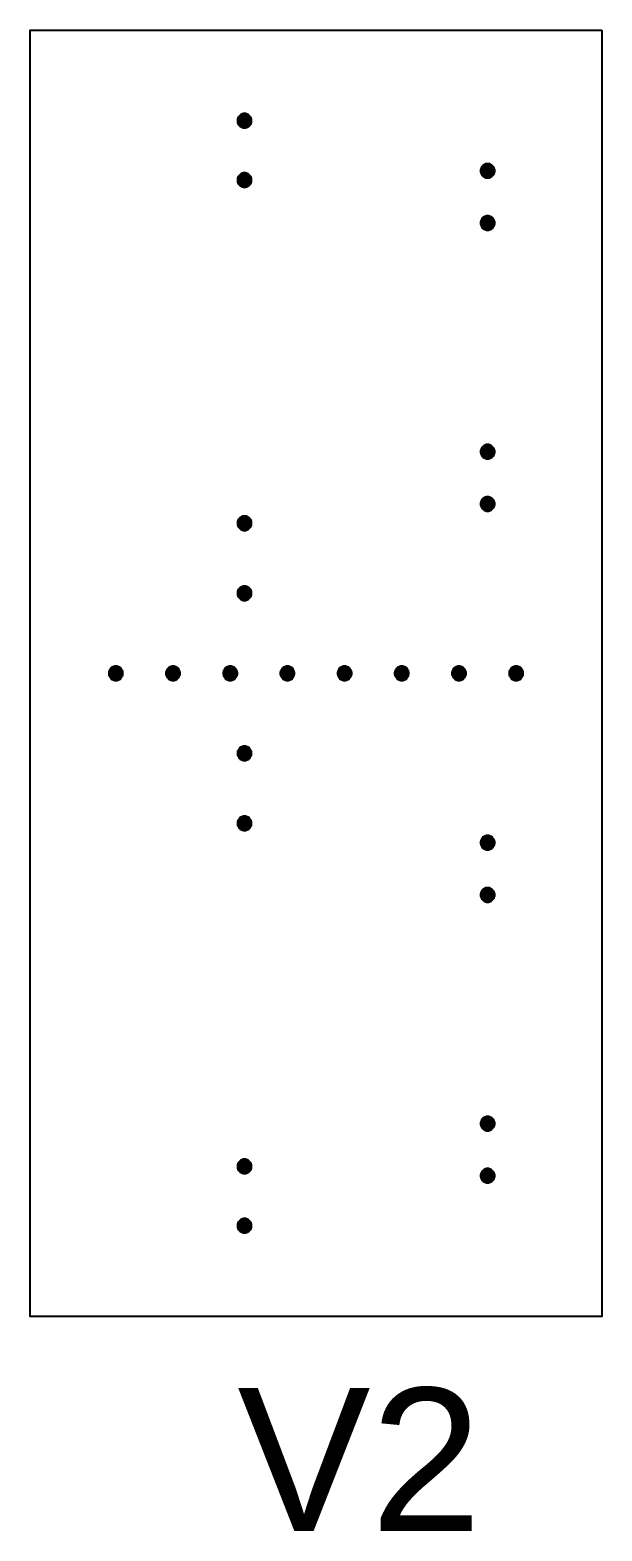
# Model space of a CAD drawing. Extents: x -2 to 177, y -6 to 16.
# Drawn here: x 73 to 77, y 5 to 15.5 of the extents above; entities that cross this region are included whole.
import ezdxf

# ---------------------------------------------------------------- set-up
doc = ezdxf.new("R2010")
doc.units = 0
doc.layers.get('0').update_dxf_attribs({"color": 255, "linetype": 'continuous'})
doc.layers.add('Outline', color=1, linetype='continuous')
doc.layers.add('V2', color=103, linetype='continuous')
doc.styles.get("Standard").update_dxf_attribs({"font": 'ARIAL.TTF'})

msp = doc.modelspace()

# ---------------------------------------------------------------- linework, layer by layer
at = {"layer": 'Outline'}
msp.add_lwpolyline([(77, 15.5), (77, 6.5), (73, 6.5), (73, 15.5)], close=True, dxfattribs=at)
at = {"layer": 'V2'}
for points in [[(74.55, 14.865), (74.55, 14.872), (74.548, 14.878), (74.546, 14.884), (74.543, 14.89), (74.54, 14.895), (74.535, 14.9), (74.53, 14.905), (74.525, 14.908), (74.519, 14.911), (74.513, 14.913), (74.507, 14.915), (74.5, 14.915), (74.493, 14.915), (74.487, 14.913), (74.481, 14.911), (74.475, 14.908), (74.47, 14.905), (74.465, 14.9), (74.46, 14.895), (74.457, 14.89), (74.454, 14.884), (74.452, 14.878), (74.45, 14.872), (74.45, 14.865), (74.45, 14.858), (74.452, 14.852), (74.454, 14.846), (74.457, 14.84), (74.46, 14.835), (74.465, 14.83), (74.47, 14.825), (74.475, 14.822), (74.481, 14.819), (74.487, 14.817), (74.493, 14.815), (74.5, 14.815), (74.507, 14.815), (74.513, 14.817), (74.519, 14.819), (74.525, 14.822), (74.53, 14.825), (74.535, 14.83), (74.54, 14.835), (74.543, 14.84), (74.546, 14.846), (74.548, 14.852), (74.55, 14.858), (74.55, 14.865)], [(74.55, 14.45), (74.55, 14.457), (74.548, 14.463), (74.546, 14.469), (74.543, 14.475), (74.54, 14.48), (74.535, 14.485), (74.53, 14.49), (74.525, 14.493), (74.519, 14.496), (74.513, 14.498), (74.507, 14.5), (74.5, 14.5), (74.493, 14.5), (74.487, 14.498), (74.481, 14.496), (74.475, 14.493), (74.47, 14.49), (74.465, 14.485), (74.46, 14.48), (74.457, 14.475), (74.454, 14.469), (74.452, 14.463), (74.45, 14.457), (74.45, 14.45), (74.45, 14.443), (74.452, 14.437), (74.454, 14.431), (74.457, 14.425), (74.46, 14.42), (74.465, 14.415), (74.47, 14.41), (74.475, 14.407), (74.481, 14.404), (74.487, 14.402), (74.493, 14.4), (74.5, 14.4), (74.507, 14.4), (74.513, 14.402), (74.519, 14.404), (74.525, 14.407), (74.53, 14.41), (74.535, 14.415), (74.54, 14.42), (74.543, 14.425), (74.546, 14.431), (74.548, 14.437), (74.55, 14.443), (74.55, 14.45)], [(76.25, 14.515), (76.25, 14.522), (76.248, 14.528), (76.246, 14.534), (76.243, 14.54), (76.24, 14.545), (76.235, 14.55), (76.23, 14.555), (76.225, 14.558), (76.219, 14.561), (76.213, 14.563), (76.207, 14.565), (76.2, 14.565), (76.193, 14.565), (76.187, 14.563), (76.181, 14.561), (76.175, 14.558), (76.17, 14.555), (76.165, 14.55), (76.16, 14.545), (76.157, 14.54), (76.154, 14.534), (76.152, 14.528), (76.15, 14.522), (76.15, 14.515), (76.15, 14.508), (76.152, 14.502), (76.154, 14.496), (76.157, 14.49), (76.16, 14.485), (76.165, 14.48), (76.17, 14.475), (76.175, 14.472), (76.181, 14.469), (76.187, 14.467), (76.193, 14.465), (76.2, 14.465), (76.207, 14.465), (76.213, 14.467), (76.219, 14.469), (76.225, 14.472), (76.23, 14.475), (76.235, 14.48), (76.24, 14.485), (76.243, 14.49), (76.246, 14.496), (76.248, 14.502), (76.25, 14.508), (76.25, 14.515)], [(76.25, 14.15), (76.25, 14.157), (76.248, 14.163), (76.246, 14.169), (76.243, 14.175), (76.24, 14.18), (76.235, 14.185), (76.23, 14.19), (76.225, 14.193), (76.219, 14.196), (76.213, 14.198), (76.207, 14.2), (76.2, 14.2), (76.193, 14.2), (76.187, 14.198), (76.181, 14.196), (76.175, 14.193), (76.17, 14.19), (76.165, 14.185), (76.16, 14.18), (76.157, 14.175), (76.154, 14.169), (76.152, 14.163), (76.15, 14.157), (76.15, 14.15), (76.15, 14.143), (76.152, 14.137), (76.154, 14.131), (76.157, 14.125), (76.16, 14.12), (76.165, 14.115), (76.17, 14.11), (76.175, 14.107), (76.181, 14.104), (76.187, 14.102), (76.193, 14.1), (76.2, 14.1), (76.207, 14.1), (76.213, 14.102), (76.219, 14.104), (76.225, 14.107), (76.23, 14.11), (76.235, 14.115), (76.24, 14.12), (76.243, 14.125), (76.246, 14.131), (76.248, 14.137), (76.25, 14.143), (76.25, 14.15)], [(76.25, 12.55), (76.25, 12.557), (76.248, 12.563), (76.246, 12.569), (76.243, 12.575), (76.24, 12.58), (76.235, 12.585), (76.23, 12.59), (76.225, 12.593), (76.219, 12.596), (76.213, 12.598), (76.207, 12.6), (76.2, 12.6), (76.193, 12.6), (76.187, 12.598), (76.181, 12.596), (76.175, 12.593), (76.17, 12.59), (76.165, 12.585), (76.16, 12.58), (76.157, 12.575), (76.154, 12.569), (76.152, 12.563), (76.15, 12.557), (76.15, 12.55), (76.15, 12.543), (76.152, 12.537), (76.154, 12.531), (76.157, 12.525), (76.16, 12.52), (76.165, 12.515), (76.17, 12.51), (76.175, 12.507), (76.181, 12.504), (76.187, 12.502), (76.193, 12.5), (76.2, 12.5), (76.207, 12.5), (76.213, 12.502), (76.219, 12.504), (76.225, 12.507), (76.23, 12.51), (76.235, 12.515), (76.24, 12.52), (76.243, 12.525), (76.246, 12.531), (76.248, 12.537), (76.25, 12.543), (76.25, 12.55)], [(76.25, 12.185), (76.25, 12.192), (76.248, 12.198), (76.246, 12.204), (76.243, 12.21), (76.24, 12.215), (76.235, 12.22), (76.23, 12.225), (76.225, 12.228), (76.219, 12.231), (76.213, 12.233), (76.207, 12.235), (76.2, 12.235), (76.193, 12.235), (76.187, 12.233), (76.181, 12.231), (76.175, 12.228), (76.17, 12.225), (76.165, 12.22), (76.16, 12.215), (76.157, 12.21), (76.154, 12.204), (76.152, 12.198), (76.15, 12.192), (76.15, 12.185), (76.15, 12.178), (76.152, 12.172), (76.154, 12.166), (76.157, 12.16), (76.16, 12.155), (76.165, 12.15), (76.17, 12.145), (76.175, 12.142), (76.181, 12.139), (76.187, 12.137), (76.193, 12.135), (76.2, 12.135), (76.207, 12.135), (76.213, 12.137), (76.219, 12.139), (76.225, 12.142), (76.23, 12.145), (76.235, 12.15), (76.24, 12.155), (76.243, 12.16), (76.246, 12.166), (76.248, 12.172), (76.25, 12.178), (76.25, 12.185)], [(74.55, 12.05), (74.55, 12.057), (74.548, 12.063), (74.546, 12.069), (74.543, 12.075), (74.54, 12.08), (74.535, 12.085), (74.53, 12.09), (74.525, 12.093), (74.519, 12.096), (74.513, 12.098), (74.507, 12.1), (74.5, 12.1), (74.493, 12.1), (74.487, 12.098), (74.481, 12.096), (74.475, 12.093), (74.47, 12.09), (74.465, 12.085), (74.46, 12.08), (74.457, 12.075), (74.454, 12.069), (74.452, 12.063), (74.45, 12.057), (74.45, 12.05), (74.45, 12.043), (74.452, 12.037), (74.454, 12.031), (74.457, 12.025), (74.46, 12.02), (74.465, 12.015), (74.47, 12.01), (74.475, 12.007), (74.481, 12.004), (74.487, 12.002), (74.493, 12), (74.5, 12), (74.507, 12), (74.513, 12.002), (74.519, 12.004), (74.525, 12.007), (74.53, 12.01), (74.535, 12.015), (74.54, 12.02), (74.543, 12.025), (74.546, 12.031), (74.548, 12.037), (74.55, 12.043), (74.55, 12.05)], [(74.55, 11.56), (74.55, 11.567), (74.548, 11.573), (74.546, 11.579), (74.543, 11.585), (74.54, 11.59), (74.535, 11.595), (74.53, 11.6), (74.525, 11.603), (74.519, 11.606), (74.513, 11.608), (74.507, 11.61), (74.5, 11.61), (74.493, 11.61), (74.487, 11.608), (74.481, 11.606), (74.475, 11.603), (74.47, 11.6), (74.465, 11.595), (74.46, 11.59), (74.457, 11.585), (74.454, 11.579), (74.452, 11.573), (74.45, 11.567), (74.45, 11.56), (74.45, 11.553), (74.452, 11.547), (74.454, 11.541), (74.457, 11.535), (74.46, 11.53), (74.465, 11.525), (74.47, 11.52), (74.475, 11.517), (74.481, 11.514), (74.487, 11.512), (74.493, 11.51), (74.5, 11.51), (74.507, 11.51), (74.513, 11.512), (74.519, 11.514), (74.525, 11.517), (74.53, 11.52), (74.535, 11.525), (74.54, 11.53), (74.543, 11.535), (74.546, 11.541), (74.548, 11.547), (74.55, 11.553), (74.55, 11.56)], [(73.65, 11), (73.65, 11.007), (73.648, 11.013), (73.646, 11.019), (73.643, 11.025), (73.64, 11.03), (73.635, 11.035), (73.63, 11.04), (73.625, 11.043), (73.619, 11.046), (73.613, 11.048), (73.607, 11.05), (73.6, 11.05), (73.593, 11.05), (73.587, 11.048), (73.581, 11.046), (73.575, 11.043), (73.57, 11.04), (73.565, 11.035), (73.56, 11.03), (73.557, 11.025), (73.554, 11.019), (73.552, 11.013), (73.55, 11.007), (73.55, 11), (73.55, 10.993), (73.552, 10.987), (73.554, 10.981), (73.557, 10.975), (73.56, 10.97), (73.565, 10.965), (73.57, 10.96), (73.575, 10.957), (73.581, 10.954), (73.587, 10.952), (73.593, 10.95), (73.6, 10.95), (73.607, 10.95), (73.613, 10.952), (73.619, 10.954), (73.625, 10.957), (73.63, 10.96), (73.635, 10.965), (73.64, 10.97), (73.643, 10.975), (73.646, 10.981), (73.648, 10.987), (73.65, 10.993), (73.65, 11)], [(74.05, 11), (74.05, 11.007), (74.048, 11.013), (74.046, 11.019), (74.043, 11.025), (74.04, 11.03), (74.035, 11.035), (74.03, 11.04), (74.025, 11.043), (74.019, 11.046), (74.013, 11.048), (74.007, 11.05), (74, 11.05), (73.993, 11.05), (73.987, 11.048), (73.981, 11.046), (73.975, 11.043), (73.97, 11.04), (73.965, 11.035), (73.96, 11.03), (73.957, 11.025), (73.954, 11.019), (73.952, 11.013), (73.95, 11.007), (73.95, 11), (73.95, 10.993), (73.952, 10.987), (73.954, 10.981), (73.957, 10.975), (73.96, 10.97), (73.965, 10.965), (73.97, 10.96), (73.975, 10.957), (73.981, 10.954), (73.987, 10.952), (73.993, 10.95), (74, 10.95), (74.007, 10.95), (74.013, 10.952), (74.019, 10.954), (74.025, 10.957), (74.03, 10.96), (74.035, 10.965), (74.04, 10.97), (74.043, 10.975), (74.046, 10.981), (74.048, 10.987), (74.05, 10.993), (74.05, 11)], [(74.45, 11), (74.45, 11.007), (74.448, 11.013), (74.446, 11.019), (74.443, 11.025), (74.44, 11.03), (74.435, 11.035), (74.43, 11.04), (74.425, 11.043), (74.419, 11.046), (74.413, 11.048), (74.407, 11.05), (74.4, 11.05), (74.393, 11.05), (74.387, 11.048), (74.381, 11.046), (74.375, 11.043), (74.37, 11.04), (74.365, 11.035), (74.36, 11.03), (74.357, 11.025), (74.354, 11.019), (74.352, 11.013), (74.35, 11.007), (74.35, 11), (74.35, 10.993), (74.352, 10.987), (74.354, 10.981), (74.357, 10.975), (74.36, 10.97), (74.365, 10.965), (74.37, 10.96), (74.375, 10.957), (74.381, 10.954), (74.387, 10.952), (74.393, 10.95), (74.4, 10.95), (74.407, 10.95), (74.413, 10.952), (74.419, 10.954), (74.425, 10.957), (74.43, 10.96), (74.435, 10.965), (74.44, 10.97), (74.443, 10.975), (74.446, 10.981), (74.448, 10.987), (74.45, 10.993), (74.45, 11)], [(74.85, 11), (74.85, 11.007), (74.848, 11.013), (74.846, 11.019), (74.843, 11.025), (74.84, 11.03), (74.835, 11.035), (74.83, 11.04), (74.825, 11.043), (74.819, 11.046), (74.813, 11.048), (74.807, 11.05), (74.8, 11.05), (74.793, 11.05), (74.787, 11.048), (74.781, 11.046), (74.775, 11.043), (74.77, 11.04), (74.765, 11.035), (74.76, 11.03), (74.757, 11.025), (74.754, 11.019), (74.752, 11.013), (74.75, 11.007), (74.75, 11), (74.75, 10.993), (74.752, 10.987), (74.754, 10.981), (74.757, 10.975), (74.76, 10.97), (74.765, 10.965), (74.77, 10.96), (74.775, 10.957), (74.781, 10.954), (74.787, 10.952), (74.793, 10.95), (74.8, 10.95), (74.807, 10.95), (74.813, 10.952), (74.819, 10.954), (74.825, 10.957), (74.83, 10.96), (74.835, 10.965), (74.84, 10.97), (74.843, 10.975), (74.846, 10.981), (74.848, 10.987), (74.85, 10.993), (74.85, 11)], [(75.25, 11), (75.25, 11.007), (75.248, 11.013), (75.246, 11.019), (75.243, 11.025), (75.24, 11.03), (75.235, 11.035), (75.23, 11.04), (75.225, 11.043), (75.219, 11.046), (75.213, 11.048), (75.207, 11.05), (75.2, 11.05), (75.193, 11.05), (75.187, 11.048), (75.181, 11.046), (75.175, 11.043), (75.17, 11.04), (75.165, 11.035), (75.16, 11.03), (75.157, 11.025), (75.154, 11.019), (75.152, 11.013), (75.15, 11.007), (75.15, 11), (75.15, 10.993), (75.152, 10.987), (75.154, 10.981), (75.157, 10.975), (75.16, 10.97), (75.165, 10.965), (75.17, 10.96), (75.175, 10.957), (75.181, 10.954), (75.187, 10.952), (75.193, 10.95), (75.2, 10.95), (75.207, 10.95), (75.213, 10.952), (75.219, 10.954), (75.225, 10.957), (75.23, 10.96), (75.235, 10.965), (75.24, 10.97), (75.243, 10.975), (75.246, 10.981), (75.248, 10.987), (75.25, 10.993), (75.25, 11)], [(75.65, 11), (75.65, 11.007), (75.648, 11.013), (75.646, 11.019), (75.643, 11.025), (75.64, 11.03), (75.635, 11.035), (75.63, 11.04), (75.625, 11.043), (75.619, 11.046), (75.613, 11.048), (75.607, 11.05), (75.6, 11.05), (75.593, 11.05), (75.587, 11.048), (75.581, 11.046), (75.575, 11.043), (75.57, 11.04), (75.565, 11.035), (75.56, 11.03), (75.557, 11.025), (75.554, 11.019), (75.552, 11.013), (75.55, 11.007), (75.55, 11), (75.55, 10.993), (75.552, 10.987), (75.554, 10.981), (75.557, 10.975), (75.56, 10.97), (75.565, 10.965), (75.57, 10.96), (75.575, 10.957), (75.581, 10.954), (75.587, 10.952), (75.593, 10.95), (75.6, 10.95), (75.607, 10.95), (75.613, 10.952), (75.619, 10.954), (75.625, 10.957), (75.63, 10.96), (75.635, 10.965), (75.64, 10.97), (75.643, 10.975), (75.646, 10.981), (75.648, 10.987), (75.65, 10.993), (75.65, 11)], [(76.05, 11), (76.05, 11.007), (76.048, 11.013), (76.046, 11.019), (76.043, 11.025), (76.04, 11.03), (76.035, 11.035), (76.03, 11.04), (76.025, 11.043), (76.019, 11.046), (76.013, 11.048), (76.007, 11.05), (76, 11.05), (75.993, 11.05), (75.987, 11.048), (75.981, 11.046), (75.975, 11.043), (75.97, 11.04), (75.965, 11.035), (75.96, 11.03), (75.957, 11.025), (75.954, 11.019), (75.952, 11.013), (75.95, 11.007), (75.95, 11), (75.95, 10.993), (75.952, 10.987), (75.954, 10.981), (75.957, 10.975), (75.96, 10.97), (75.965, 10.965), (75.97, 10.96), (75.975, 10.957), (75.981, 10.954), (75.987, 10.952), (75.993, 10.95), (76, 10.95), (76.007, 10.95), (76.013, 10.952), (76.019, 10.954), (76.025, 10.957), (76.03, 10.96), (76.035, 10.965), (76.04, 10.97), (76.043, 10.975), (76.046, 10.981), (76.048, 10.987), (76.05, 10.993), (76.05, 11)], [(76.45, 11), (76.45, 11.007), (76.448, 11.013), (76.446, 11.019), (76.443, 11.025), (76.44, 11.03), (76.435, 11.035), (76.43, 11.04), (76.425, 11.043), (76.419, 11.046), (76.413, 11.048), (76.407, 11.05), (76.4, 11.05), (76.393, 11.05), (76.387, 11.048), (76.381, 11.046), (76.375, 11.043), (76.37, 11.04), (76.365, 11.035), (76.36, 11.03), (76.357, 11.025), (76.354, 11.019), (76.352, 11.013), (76.35, 11.007), (76.35, 11), (76.35, 10.993), (76.352, 10.987), (76.354, 10.981), (76.357, 10.975), (76.36, 10.97), (76.365, 10.965), (76.37, 10.96), (76.375, 10.957), (76.381, 10.954), (76.387, 10.952), (76.393, 10.95), (76.4, 10.95), (76.407, 10.95), (76.413, 10.952), (76.419, 10.954), (76.425, 10.957), (76.43, 10.96), (76.435, 10.965), (76.44, 10.97), (76.443, 10.975), (76.446, 10.981), (76.448, 10.987), (76.45, 10.993), (76.45, 11)], [(74.55, 10.44), (74.55, 10.447), (74.548, 10.453), (74.546, 10.459), (74.543, 10.465), (74.54, 10.47), (74.535, 10.475), (74.53, 10.48), (74.525, 10.483), (74.519, 10.486), (74.513, 10.488), (74.507, 10.49), (74.5, 10.49), (74.493, 10.49), (74.487, 10.488), (74.481, 10.486), (74.475, 10.483), (74.47, 10.48), (74.465, 10.475), (74.46, 10.47), (74.457, 10.465), (74.454, 10.459), (74.452, 10.453), (74.45, 10.447), (74.45, 10.44), (74.45, 10.433), (74.452, 10.427), (74.454, 10.421), (74.457, 10.415), (74.46, 10.41), (74.465, 10.405), (74.47, 10.4), (74.475, 10.397), (74.481, 10.394), (74.487, 10.392), (74.493, 10.39), (74.5, 10.39), (74.507, 10.39), (74.513, 10.392), (74.519, 10.394), (74.525, 10.397), (74.53, 10.4), (74.535, 10.405), (74.54, 10.41), (74.543, 10.415), (74.546, 10.421), (74.548, 10.427), (74.55, 10.433), (74.55, 10.44)], [(74.55, 9.95), (74.55, 9.957), (74.548, 9.963), (74.546, 9.969), (74.543, 9.975), (74.54, 9.98), (74.535, 9.985), (74.53, 9.99), (74.525, 9.993), (74.519, 9.996), (74.513, 9.998), (74.507, 10), (74.5, 10), (74.493, 10), (74.487, 9.998), (74.481, 9.996), (74.475, 9.993), (74.47, 9.99), (74.465, 9.985), (74.46, 9.98), (74.457, 9.975), (74.454, 9.969), (74.452, 9.963), (74.45, 9.957), (74.45, 9.95), (74.45, 9.943), (74.452, 9.937), (74.454, 9.931), (74.457, 9.925), (74.46, 9.92), (74.465, 9.915), (74.47, 9.91), (74.475, 9.907), (74.481, 9.904), (74.487, 9.902), (74.493, 9.9), (74.5, 9.9), (74.507, 9.9), (74.513, 9.902), (74.519, 9.904), (74.525, 9.907), (74.53, 9.91), (74.535, 9.915), (74.54, 9.92), (74.543, 9.925), (74.546, 9.931), (74.548, 9.937), (74.55, 9.943), (74.55, 9.95)], [(76.25, 9.815), (76.25, 9.822), (76.248, 9.828), (76.246, 9.834), (76.243, 9.84), (76.24, 9.845), (76.235, 9.85), (76.23, 9.855), (76.225, 9.858), (76.219, 9.861), (76.213, 9.863), (76.207, 9.865), (76.2, 9.865), (76.193, 9.865), (76.187, 9.863), (76.181, 9.861), (76.175, 9.858), (76.17, 9.855), (76.165, 9.85), (76.16, 9.845), (76.157, 9.84), (76.154, 9.834), (76.152, 9.828), (76.15, 9.822), (76.15, 9.815), (76.15, 9.808), (76.152, 9.802), (76.154, 9.796), (76.157, 9.79), (76.16, 9.785), (76.165, 9.78), (76.17, 9.775), (76.175, 9.772), (76.181, 9.769), (76.187, 9.767), (76.193, 9.765), (76.2, 9.765), (76.207, 9.765), (76.213, 9.767), (76.219, 9.769), (76.225, 9.772), (76.23, 9.775), (76.235, 9.78), (76.24, 9.785), (76.243, 9.79), (76.246, 9.796), (76.248, 9.802), (76.25, 9.808), (76.25, 9.815)], [(76.25, 9.45), (76.25, 9.457), (76.248, 9.463), (76.246, 9.469), (76.243, 9.475), (76.24, 9.48), (76.235, 9.485), (76.23, 9.49), (76.225, 9.493), (76.219, 9.496), (76.213, 9.498), (76.207, 9.5), (76.2, 9.5), (76.193, 9.5), (76.187, 9.498), (76.181, 9.496), (76.175, 9.493), (76.17, 9.49), (76.165, 9.485), (76.16, 9.48), (76.157, 9.475), (76.154, 9.469), (76.152, 9.463), (76.15, 9.457), (76.15, 9.45), (76.15, 9.443), (76.152, 9.437), (76.154, 9.431), (76.157, 9.425), (76.16, 9.42), (76.165, 9.415), (76.17, 9.41), (76.175, 9.407), (76.181, 9.404), (76.187, 9.402), (76.193, 9.4), (76.2, 9.4), (76.207, 9.4), (76.213, 9.402), (76.219, 9.404), (76.225, 9.407), (76.23, 9.41), (76.235, 9.415), (76.24, 9.42), (76.243, 9.425), (76.246, 9.431), (76.248, 9.437), (76.25, 9.443), (76.25, 9.45)], [(76.25, 7.85), (76.25, 7.857), (76.248, 7.863), (76.246, 7.869), (76.243, 7.875), (76.24, 7.88), (76.235, 7.885), (76.23, 7.89), (76.225, 7.893), (76.219, 7.896), (76.213, 7.898), (76.207, 7.9), (76.2, 7.9), (76.193, 7.9), (76.187, 7.898), (76.181, 7.896), (76.175, 7.893), (76.17, 7.89), (76.165, 7.885), (76.16, 7.88), (76.157, 7.875), (76.154, 7.869), (76.152, 7.863), (76.15, 7.857), (76.15, 7.85), (76.15, 7.843), (76.152, 7.837), (76.154, 7.831), (76.157, 7.825), (76.16, 7.82), (76.165, 7.815), (76.17, 7.81), (76.175, 7.807), (76.181, 7.804), (76.187, 7.802), (76.193, 7.8), (76.2, 7.8), (76.207, 7.8), (76.213, 7.802), (76.219, 7.804), (76.225, 7.807), (76.23, 7.81), (76.235, 7.815), (76.24, 7.82), (76.243, 7.825), (76.246, 7.831), (76.248, 7.837), (76.25, 7.843), (76.25, 7.85)], [(74.55, 7.55), (74.55, 7.557), (74.548, 7.563), (74.546, 7.569), (74.543, 7.575), (74.54, 7.58), (74.535, 7.585), (74.53, 7.59), (74.525, 7.593), (74.519, 7.596), (74.513, 7.598), (74.507, 7.6), (74.5, 7.6), (74.493, 7.6), (74.487, 7.598), (74.481, 7.596), (74.475, 7.593), (74.47, 7.59), (74.465, 7.585), (74.46, 7.58), (74.457, 7.575), (74.454, 7.569), (74.452, 7.563), (74.45, 7.557), (74.45, 7.55), (74.45, 7.543), (74.452, 7.537), (74.454, 7.531), (74.457, 7.525), (74.46, 7.52), (74.465, 7.515), (74.47, 7.51), (74.475, 7.507), (74.481, 7.504), (74.487, 7.502), (74.493, 7.5), (74.5, 7.5), (74.507, 7.5), (74.513, 7.502), (74.519, 7.504), (74.525, 7.507), (74.53, 7.51), (74.535, 7.515), (74.54, 7.52), (74.543, 7.525), (74.546, 7.531), (74.548, 7.537), (74.55, 7.543), (74.55, 7.55)], [(76.25, 7.485), (76.25, 7.492), (76.248, 7.498), (76.246, 7.504), (76.243, 7.51), (76.24, 7.515), (76.235, 7.52), (76.23, 7.525), (76.225, 7.528), (76.219, 7.531), (76.213, 7.533), (76.207, 7.535), (76.2, 7.535), (76.193, 7.535), (76.187, 7.533), (76.181, 7.531), (76.175, 7.528), (76.17, 7.525), (76.165, 7.52), (76.16, 7.515), (76.157, 7.51), (76.154, 7.504), (76.152, 7.498), (76.15, 7.492), (76.15, 7.485), (76.15, 7.478), (76.152, 7.472), (76.154, 7.466), (76.157, 7.46), (76.16, 7.455), (76.165, 7.45), (76.17, 7.445), (76.175, 7.442), (76.181, 7.439), (76.187, 7.437), (76.193, 7.435), (76.2, 7.435), (76.207, 7.435), (76.213, 7.437), (76.219, 7.439), (76.225, 7.442), (76.23, 7.445), (76.235, 7.45), (76.24, 7.455), (76.243, 7.46), (76.246, 7.466), (76.248, 7.472), (76.25, 7.478), (76.25, 7.485)], [(74.55, 7.135), (74.55, 7.142), (74.548, 7.148), (74.546, 7.154), (74.543, 7.16), (74.54, 7.165), (74.535, 7.17), (74.53, 7.175), (74.525, 7.178), (74.519, 7.181), (74.513, 7.183), (74.507, 7.185), (74.5, 7.185), (74.493, 7.185), (74.487, 7.183), (74.481, 7.181), (74.475, 7.178), (74.47, 7.175), (74.465, 7.17), (74.46, 7.165), (74.457, 7.16), (74.454, 7.154), (74.452, 7.148), (74.45, 7.142), (74.45, 7.135), (74.45, 7.128), (74.452, 7.122), (74.454, 7.116), (74.457, 7.11), (74.46, 7.105), (74.465, 7.1), (74.47, 7.095), (74.475, 7.092), (74.481, 7.089), (74.487, 7.087), (74.493, 7.085), (74.5, 7.085), (74.507, 7.085), (74.513, 7.087), (74.519, 7.089), (74.525, 7.092), (74.53, 7.095), (74.535, 7.1), (74.54, 7.105), (74.543, 7.11), (74.546, 7.116), (74.548, 7.122), (74.55, 7.128), (74.55, 7.135)]]:
    msp.add_lwpolyline(points, close=True, dxfattribs=at)
for points in [[(74.481, 14.911), (74.465, 14.9), (74.5, 14.865)], [(74.5, 14.915), (74.481, 14.911), (74.5, 14.865)], [(74.519, 14.911), (74.5, 14.915), (74.5, 14.865)], [(74.535, 14.9), (74.519, 14.911), (74.5, 14.865)], [(74.454, 14.884), (74.45, 14.865), (74.5, 14.865)], [(74.45, 14.865), (74.454, 14.846), (74.5, 14.865)], [(74.465, 14.9), (74.454, 14.884), (74.5, 14.865)], [(74.454, 14.846), (74.465, 14.83), (74.5, 14.865)], [(74.465, 14.83), (74.481, 14.819), (74.5, 14.865)], [(74.481, 14.819), (74.5, 14.815), (74.5, 14.865)], [(74.546, 14.884), (74.535, 14.9), (74.5, 14.865)], [(74.55, 14.865), (74.546, 14.884), (74.5, 14.865)], [(74.5, 14.815), (74.519, 14.819), (74.5, 14.865)], [(74.519, 14.819), (74.535, 14.83), (74.5, 14.865)], [(74.535, 14.83), (74.546, 14.846), (74.5, 14.865)], [(74.546, 14.846), (74.55, 14.865), (74.5, 14.865)], [(74.481, 14.496), (74.465, 14.485), (74.5, 14.45)], [(74.5, 14.5), (74.481, 14.496), (74.5, 14.45)], [(74.519, 14.496), (74.5, 14.5), (74.5, 14.45)], [(74.535, 14.485), (74.519, 14.496), (74.5, 14.45)], [(76.154, 14.534), (76.15, 14.515), (76.2, 14.515)], [(76.15, 14.515), (76.154, 14.496), (76.2, 14.515)], [(76.165, 14.55), (76.154, 14.534), (76.2, 14.515)], [(76.154, 14.496), (76.165, 14.48), (76.2, 14.515)], [(76.181, 14.561), (76.165, 14.55), (76.2, 14.515)], [(76.165, 14.48), (76.181, 14.469), (76.2, 14.515)], [(76.2, 14.565), (76.181, 14.561), (76.2, 14.515)], [(76.181, 14.469), (76.2, 14.465), (76.2, 14.515)], [(76.219, 14.561), (76.2, 14.565), (76.2, 14.515)], [(76.235, 14.55), (76.219, 14.561), (76.2, 14.515)], [(76.246, 14.534), (76.235, 14.55), (76.2, 14.515)], [(76.25, 14.515), (76.246, 14.534), (76.2, 14.515)], [(76.2, 14.465), (76.219, 14.469), (76.2, 14.515)], [(76.219, 14.469), (76.235, 14.48), (76.2, 14.515)], [(76.235, 14.48), (76.246, 14.496), (76.2, 14.515)], [(76.246, 14.496), (76.25, 14.515), (76.2, 14.515)], [(74.454, 14.469), (74.45, 14.45), (74.5, 14.45)], [(74.45, 14.45), (74.454, 14.431), (74.5, 14.45)], [(74.465, 14.485), (74.454, 14.469), (74.5, 14.45)], [(74.454, 14.431), (74.465, 14.415), (74.5, 14.45)], [(74.465, 14.415), (74.481, 14.404), (74.5, 14.45)], [(74.481, 14.404), (74.5, 14.4), (74.5, 14.45)], [(74.546, 14.469), (74.535, 14.485), (74.5, 14.45)], [(74.55, 14.45), (74.546, 14.469), (74.5, 14.45)], [(74.5, 14.4), (74.519, 14.404), (74.5, 14.45)], [(74.519, 14.404), (74.535, 14.415), (74.5, 14.45)], [(74.535, 14.415), (74.546, 14.431), (74.5, 14.45)], [(74.546, 14.431), (74.55, 14.45), (74.5, 14.45)], [(76.165, 14.185), (76.154, 14.169), (76.2, 14.15)], [(76.181, 14.196), (76.165, 14.185), (76.2, 14.15)], [(76.2, 14.2), (76.181, 14.196), (76.2, 14.15)], [(76.219, 14.196), (76.2, 14.2), (76.2, 14.15)], [(76.235, 14.185), (76.219, 14.196), (76.2, 14.15)], [(76.246, 14.169), (76.235, 14.185), (76.2, 14.15)], [(76.154, 14.169), (76.15, 14.15), (76.2, 14.15)], [(76.15, 14.15), (76.154, 14.131), (76.2, 14.15)], [(76.154, 14.131), (76.165, 14.115), (76.2, 14.15)], [(76.165, 14.115), (76.181, 14.104), (76.2, 14.15)], [(76.181, 14.104), (76.2, 14.1), (76.2, 14.15)], [(76.25, 14.15), (76.246, 14.169), (76.2, 14.15)], [(76.2, 14.1), (76.219, 14.104), (76.2, 14.15)], [(76.219, 14.104), (76.235, 14.115), (76.2, 14.15)], [(76.235, 14.115), (76.246, 14.131), (76.2, 14.15)], [(76.246, 14.131), (76.25, 14.15), (76.2, 14.15)], [(76.2, 12.6), (76.181, 12.596), (76.2, 12.55)], [(76.219, 12.596), (76.2, 12.6), (76.2, 12.55)], [(76.154, 12.569), (76.15, 12.55), (76.2, 12.55)], [(76.15, 12.55), (76.154, 12.531), (76.2, 12.55)], [(76.165, 12.585), (76.154, 12.569), (76.2, 12.55)], [(76.154, 12.531), (76.165, 12.515), (76.2, 12.55)], [(76.181, 12.596), (76.165, 12.585), (76.2, 12.55)], [(76.165, 12.515), (76.181, 12.504), (76.2, 12.55)], [(76.181, 12.504), (76.2, 12.5), (76.2, 12.55)], [(76.235, 12.585), (76.219, 12.596), (76.2, 12.55)], [(76.246, 12.569), (76.235, 12.585), (76.2, 12.55)], [(76.25, 12.55), (76.246, 12.569), (76.2, 12.55)], [(76.2, 12.5), (76.219, 12.504), (76.2, 12.55)], [(76.219, 12.504), (76.235, 12.515), (76.2, 12.55)], [(76.235, 12.515), (76.246, 12.531), (76.2, 12.55)], [(76.246, 12.531), (76.25, 12.55), (76.2, 12.55)], [(76.154, 12.204), (76.15, 12.185), (76.2, 12.185)], [(76.15, 12.185), (76.154, 12.166), (76.2, 12.185)], [(76.165, 12.22), (76.154, 12.204), (76.2, 12.185)], [(76.154, 12.166), (76.165, 12.15), (76.2, 12.185)], [(76.181, 12.231), (76.165, 12.22), (76.2, 12.185)], [(76.165, 12.15), (76.181, 12.139), (76.2, 12.185)], [(76.2, 12.235), (76.181, 12.231), (76.2, 12.185)], [(76.181, 12.139), (76.2, 12.135), (76.2, 12.185)], [(76.219, 12.231), (76.2, 12.235), (76.2, 12.185)], [(76.235, 12.22), (76.219, 12.231), (76.2, 12.185)], [(76.246, 12.204), (76.235, 12.22), (76.2, 12.185)], [(76.25, 12.185), (76.246, 12.204), (76.2, 12.185)], [(76.2, 12.135), (76.219, 12.139), (76.2, 12.185)], [(76.219, 12.139), (76.235, 12.15), (76.2, 12.185)], [(76.235, 12.15), (76.246, 12.166), (76.2, 12.185)], [(76.246, 12.166), (76.25, 12.185), (76.2, 12.185)], [(74.465, 12.085), (74.454, 12.069), (74.5, 12.05)], [(74.481, 12.096), (74.465, 12.085), (74.5, 12.05)], [(74.5, 12.1), (74.481, 12.096), (74.5, 12.05)], [(74.519, 12.096), (74.5, 12.1), (74.5, 12.05)], [(74.535, 12.085), (74.519, 12.096), (74.5, 12.05)], [(74.546, 12.069), (74.535, 12.085), (74.5, 12.05)], [(74.454, 12.069), (74.45, 12.05), (74.5, 12.05)], [(74.45, 12.05), (74.454, 12.031), (74.5, 12.05)], [(74.454, 12.031), (74.465, 12.015), (74.5, 12.05)], [(74.465, 12.015), (74.481, 12.004), (74.5, 12.05)], [(74.481, 12.004), (74.5, 12), (74.5, 12.05)], [(74.55, 12.05), (74.546, 12.069), (74.5, 12.05)], [(74.5, 12), (74.519, 12.004), (74.5, 12.05)], [(74.519, 12.004), (74.535, 12.015), (74.5, 12.05)], [(74.535, 12.015), (74.546, 12.031), (74.5, 12.05)], [(74.546, 12.031), (74.55, 12.05), (74.5, 12.05)], [(74.454, 11.579), (74.45, 11.56), (74.5, 11.56)], [(74.45, 11.56), (74.454, 11.541), (74.5, 11.56)], [(74.465, 11.595), (74.454, 11.579), (74.5, 11.56)], [(74.454, 11.541), (74.465, 11.525), (74.5, 11.56)], [(74.481, 11.606), (74.465, 11.595), (74.5, 11.56)], [(74.465, 11.525), (74.481, 11.514), (74.5, 11.56)], [(74.5, 11.61), (74.481, 11.606), (74.5, 11.56)], [(74.481, 11.514), (74.5, 11.51), (74.5, 11.56)], [(74.519, 11.606), (74.5, 11.61), (74.5, 11.56)], [(74.535, 11.595), (74.519, 11.606), (74.5, 11.56)], [(74.546, 11.579), (74.535, 11.595), (74.5, 11.56)], [(74.55, 11.56), (74.546, 11.579), (74.5, 11.56)], [(74.5, 11.51), (74.519, 11.514), (74.5, 11.56)], [(74.519, 11.514), (74.535, 11.525), (74.5, 11.56)], [(74.535, 11.525), (74.546, 11.541), (74.5, 11.56)], [(74.546, 11.541), (74.55, 11.56), (74.5, 11.56)], [(73.565, 11.035), (73.554, 11.019), (73.6, 11)], [(73.581, 11.046), (73.565, 11.035), (73.6, 11)], [(73.6, 11.05), (73.581, 11.046), (73.6, 11)], [(73.619, 11.046), (73.6, 11.05), (73.6, 11)], [(73.635, 11.035), (73.619, 11.046), (73.6, 11)], [(73.646, 11.019), (73.635, 11.035), (73.6, 11)], [(73.965, 11.035), (73.954, 11.019), (74, 11)], [(73.981, 11.046), (73.965, 11.035), (74, 11)], [(74, 11.05), (73.981, 11.046), (74, 11)], [(74.019, 11.046), (74, 11.05), (74, 11)], [(74.035, 11.035), (74.019, 11.046), (74, 11)], [(74.046, 11.019), (74.035, 11.035), (74, 11)], [(74.365, 11.035), (74.354, 11.019), (74.4, 11)], [(74.381, 11.046), (74.365, 11.035), (74.4, 11)], [(74.4, 11.05), (74.381, 11.046), (74.4, 11)], [(74.419, 11.046), (74.4, 11.05), (74.4, 11)], [(74.435, 11.035), (74.419, 11.046), (74.4, 11)], [(74.446, 11.019), (74.435, 11.035), (74.4, 11)], [(74.765, 11.035), (74.754, 11.019), (74.8, 11)], [(74.781, 11.046), (74.765, 11.035), (74.8, 11)], [(74.8, 11.05), (74.781, 11.046), (74.8, 11)], [(74.819, 11.046), (74.8, 11.05), (74.8, 11)], [(74.835, 11.035), (74.819, 11.046), (74.8, 11)], [(74.846, 11.019), (74.835, 11.035), (74.8, 11)], [(75.165, 11.035), (75.154, 11.019), (75.2, 11)], [(75.181, 11.046), (75.165, 11.035), (75.2, 11)], [(75.2, 11.05), (75.181, 11.046), (75.2, 11)], [(75.219, 11.046), (75.2, 11.05), (75.2, 11)], [(75.235, 11.035), (75.219, 11.046), (75.2, 11)], [(75.246, 11.019), (75.235, 11.035), (75.2, 11)], [(75.565, 11.035), (75.554, 11.019), (75.6, 11)], [(75.581, 11.046), (75.565, 11.035), (75.6, 11)], [(75.6, 11.05), (75.581, 11.046), (75.6, 11)], [(75.619, 11.046), (75.6, 11.05), (75.6, 11)], [(75.635, 11.035), (75.619, 11.046), (75.6, 11)], [(75.646, 11.019), (75.635, 11.035), (75.6, 11)], [(75.965, 11.035), (75.954, 11.019), (76, 11)], [(75.981, 11.046), (75.965, 11.035), (76, 11)], [(76, 11.05), (75.981, 11.046), (76, 11)], [(76.019, 11.046), (76, 11.05), (76, 11)], [(76.035, 11.035), (76.019, 11.046), (76, 11)], [(76.046, 11.019), (76.035, 11.035), (76, 11)], [(76.365, 11.035), (76.354, 11.019), (76.4, 11)], [(76.381, 11.046), (76.365, 11.035), (76.4, 11)], [(76.4, 11.05), (76.381, 11.046), (76.4, 11)], [(76.419, 11.046), (76.4, 11.05), (76.4, 11)], [(76.435, 11.035), (76.419, 11.046), (76.4, 11)], [(76.446, 11.019), (76.435, 11.035), (76.4, 11)], [(73.554, 11.019), (73.55, 11), (73.6, 11)], [(73.55, 11), (73.554, 10.981), (73.6, 11)], [(73.554, 10.981), (73.565, 10.965), (73.6, 11)], [(73.565, 10.965), (73.581, 10.954), (73.6, 11)], [(73.581, 10.954), (73.6, 10.95), (73.6, 11)], [(73.65, 11), (73.646, 11.019), (73.6, 11)], [(73.6, 10.95), (73.619, 10.954), (73.6, 11)], [(73.619, 10.954), (73.635, 10.965), (73.6, 11)], [(73.635, 10.965), (73.646, 10.981), (73.6, 11)], [(73.646, 10.981), (73.65, 11), (73.6, 11)], [(73.954, 11.019), (73.95, 11), (74, 11)], [(73.95, 11), (73.954, 10.981), (74, 11)], [(73.954, 10.981), (73.965, 10.965), (74, 11)], [(73.965, 10.965), (73.981, 10.954), (74, 11)], [(73.981, 10.954), (74, 10.95), (74, 11)], [(74.05, 11), (74.046, 11.019), (74, 11)], [(74, 10.95), (74.019, 10.954), (74, 11)], [(74.019, 10.954), (74.035, 10.965), (74, 11)], [(74.035, 10.965), (74.046, 10.981), (74, 11)], [(74.046, 10.981), (74.05, 11), (74, 11)], [(74.354, 11.019), (74.35, 11), (74.4, 11)], [(74.35, 11), (74.354, 10.981), (74.4, 11)], [(74.354, 10.981), (74.365, 10.965), (74.4, 11)], [(74.365, 10.965), (74.381, 10.954), (74.4, 11)], [(74.381, 10.954), (74.4, 10.95), (74.4, 11)], [(74.45, 11), (74.446, 11.019), (74.4, 11)], [(74.4, 10.95), (74.419, 10.954), (74.4, 11)], [(74.419, 10.954), (74.435, 10.965), (74.4, 11)], [(74.435, 10.965), (74.446, 10.981), (74.4, 11)], [(74.446, 10.981), (74.45, 11), (74.4, 11)], [(74.754, 11.019), (74.75, 11), (74.8, 11)], [(74.75, 11), (74.754, 10.981), (74.8, 11)], [(74.754, 10.981), (74.765, 10.965), (74.8, 11)], [(74.765, 10.965), (74.781, 10.954), (74.8, 11)], [(74.781, 10.954), (74.8, 10.95), (74.8, 11)], [(74.85, 11), (74.846, 11.019), (74.8, 11)], [(74.8, 10.95), (74.819, 10.954), (74.8, 11)], [(74.819, 10.954), (74.835, 10.965), (74.8, 11)], [(74.835, 10.965), (74.846, 10.981), (74.8, 11)], [(74.846, 10.981), (74.85, 11), (74.8, 11)], [(75.154, 11.019), (75.15, 11), (75.2, 11)], [(75.15, 11), (75.154, 10.981), (75.2, 11)], [(75.154, 10.981), (75.165, 10.965), (75.2, 11)], [(75.165, 10.965), (75.181, 10.954), (75.2, 11)], [(75.181, 10.954), (75.2, 10.95), (75.2, 11)], [(75.25, 11), (75.246, 11.019), (75.2, 11)], [(75.2, 10.95), (75.219, 10.954), (75.2, 11)], [(75.219, 10.954), (75.235, 10.965), (75.2, 11)], [(75.235, 10.965), (75.246, 10.981), (75.2, 11)], [(75.246, 10.981), (75.25, 11), (75.2, 11)], [(75.554, 11.019), (75.55, 11), (75.6, 11)], [(75.55, 11), (75.554, 10.981), (75.6, 11)], [(75.554, 10.981), (75.565, 10.965), (75.6, 11)], [(75.565, 10.965), (75.581, 10.954), (75.6, 11)], [(75.581, 10.954), (75.6, 10.95), (75.6, 11)], [(75.65, 11), (75.646, 11.019), (75.6, 11)], [(75.6, 10.95), (75.619, 10.954), (75.6, 11)], [(75.619, 10.954), (75.635, 10.965), (75.6, 11)], [(75.635, 10.965), (75.646, 10.981), (75.6, 11)], [(75.646, 10.981), (75.65, 11), (75.6, 11)], [(75.954, 11.019), (75.95, 11), (76, 11)], [(75.95, 11), (75.954, 10.981), (76, 11)], [(75.954, 10.981), (75.965, 10.965), (76, 11)], [(75.965, 10.965), (75.981, 10.954), (76, 11)], [(75.981, 10.954), (76, 10.95), (76, 11)], [(76.05, 11), (76.046, 11.019), (76, 11)], [(76, 10.95), (76.019, 10.954), (76, 11)], [(76.019, 10.954), (76.035, 10.965), (76, 11)], [(76.035, 10.965), (76.046, 10.981), (76, 11)], [(76.046, 10.981), (76.05, 11), (76, 11)], [(76.354, 11.019), (76.35, 11), (76.4, 11)], [(76.35, 11), (76.354, 10.981), (76.4, 11)], [(76.354, 10.981), (76.365, 10.965), (76.4, 11)], [(76.365, 10.965), (76.381, 10.954), (76.4, 11)], [(76.381, 10.954), (76.4, 10.95), (76.4, 11)], [(76.45, 11), (76.446, 11.019), (76.4, 11)], [(76.4, 10.95), (76.419, 10.954), (76.4, 11)], [(76.419, 10.954), (76.435, 10.965), (76.4, 11)], [(76.435, 10.965), (76.446, 10.981), (76.4, 11)], [(76.446, 10.981), (76.45, 11), (76.4, 11)], [(74.454, 10.459), (74.45, 10.44), (74.5, 10.44)], [(74.45, 10.44), (74.454, 10.421), (74.5, 10.44)], [(74.465, 10.475), (74.454, 10.459), (74.5, 10.44)], [(74.454, 10.421), (74.465, 10.405), (74.5, 10.44)], [(74.481, 10.486), (74.465, 10.475), (74.5, 10.44)], [(74.465, 10.405), (74.481, 10.394), (74.5, 10.44)], [(74.5, 10.49), (74.481, 10.486), (74.5, 10.44)], [(74.481, 10.394), (74.5, 10.39), (74.5, 10.44)], [(74.519, 10.486), (74.5, 10.49), (74.5, 10.44)], [(74.535, 10.475), (74.519, 10.486), (74.5, 10.44)], [(74.546, 10.459), (74.535, 10.475), (74.5, 10.44)], [(74.55, 10.44), (74.546, 10.459), (74.5, 10.44)], [(74.5, 10.39), (74.519, 10.394), (74.5, 10.44)], [(74.519, 10.394), (74.535, 10.405), (74.5, 10.44)], [(74.535, 10.405), (74.546, 10.421), (74.5, 10.44)], [(74.546, 10.421), (74.55, 10.44), (74.5, 10.44)], [(74.465, 9.985), (74.454, 9.969), (74.5, 9.95)], [(74.481, 9.996), (74.465, 9.985), (74.5, 9.95)], [(74.5, 10), (74.481, 9.996), (74.5, 9.95)], [(74.519, 9.996), (74.5, 10), (74.5, 9.95)], [(74.535, 9.985), (74.519, 9.996), (74.5, 9.95)], [(74.546, 9.969), (74.535, 9.985), (74.5, 9.95)], [(74.454, 9.969), (74.45, 9.95), (74.5, 9.95)], [(74.45, 9.95), (74.454, 9.931), (74.5, 9.95)], [(74.454, 9.931), (74.465, 9.915), (74.5, 9.95)], [(74.465, 9.915), (74.481, 9.904), (74.5, 9.95)], [(74.481, 9.904), (74.5, 9.9), (74.5, 9.95)], [(74.55, 9.95), (74.546, 9.969), (74.5, 9.95)], [(74.5, 9.9), (74.519, 9.904), (74.5, 9.95)], [(74.519, 9.904), (74.535, 9.915), (74.5, 9.95)], [(74.535, 9.915), (74.546, 9.931), (74.5, 9.95)], [(74.546, 9.931), (74.55, 9.95), (74.5, 9.95)], [(76.154, 9.834), (76.15, 9.815), (76.2, 9.815)], [(76.15, 9.815), (76.154, 9.796), (76.2, 9.815)], [(76.165, 9.85), (76.154, 9.834), (76.2, 9.815)], [(76.154, 9.796), (76.165, 9.78), (76.2, 9.815)], [(76.181, 9.861), (76.165, 9.85), (76.2, 9.815)], [(76.165, 9.78), (76.181, 9.769), (76.2, 9.815)], [(76.2, 9.865), (76.181, 9.861), (76.2, 9.815)], [(76.181, 9.769), (76.2, 9.765), (76.2, 9.815)], [(76.219, 9.861), (76.2, 9.865), (76.2, 9.815)], [(76.235, 9.85), (76.219, 9.861), (76.2, 9.815)], [(76.246, 9.834), (76.235, 9.85), (76.2, 9.815)], [(76.25, 9.815), (76.246, 9.834), (76.2, 9.815)], [(76.2, 9.765), (76.219, 9.769), (76.2, 9.815)], [(76.219, 9.769), (76.235, 9.78), (76.2, 9.815)], [(76.235, 9.78), (76.246, 9.796), (76.2, 9.815)], [(76.246, 9.796), (76.25, 9.815), (76.2, 9.815)], [(76.154, 9.469), (76.15, 9.45), (76.2, 9.45)], [(76.165, 9.485), (76.154, 9.469), (76.2, 9.45)], [(76.181, 9.496), (76.165, 9.485), (76.2, 9.45)], [(76.2, 9.5), (76.181, 9.496), (76.2, 9.45)], [(76.219, 9.496), (76.2, 9.5), (76.2, 9.45)], [(76.235, 9.485), (76.219, 9.496), (76.2, 9.45)], [(76.246, 9.469), (76.235, 9.485), (76.2, 9.45)], [(76.25, 9.45), (76.246, 9.469), (76.2, 9.45)], [(76.15, 9.45), (76.154, 9.431), (76.2, 9.45)], [(76.154, 9.431), (76.165, 9.415), (76.2, 9.45)], [(76.165, 9.415), (76.181, 9.404), (76.2, 9.45)], [(76.181, 9.404), (76.2, 9.4), (76.2, 9.45)], [(76.2, 9.4), (76.219, 9.404), (76.2, 9.45)], [(76.219, 9.404), (76.235, 9.415), (76.2, 9.45)], [(76.235, 9.415), (76.246, 9.431), (76.2, 9.45)], [(76.246, 9.431), (76.25, 9.45), (76.2, 9.45)], [(76.165, 7.885), (76.154, 7.869), (76.2, 7.85)], [(76.181, 7.896), (76.165, 7.885), (76.2, 7.85)], [(76.2, 7.9), (76.181, 7.896), (76.2, 7.85)], [(76.219, 7.896), (76.2, 7.9), (76.2, 7.85)], [(76.235, 7.885), (76.219, 7.896), (76.2, 7.85)], [(76.246, 7.869), (76.235, 7.885), (76.2, 7.85)], [(76.154, 7.869), (76.15, 7.85), (76.2, 7.85)], [(76.15, 7.85), (76.154, 7.831), (76.2, 7.85)], [(76.154, 7.831), (76.165, 7.815), (76.2, 7.85)], [(76.165, 7.815), (76.181, 7.804), (76.2, 7.85)], [(76.181, 7.804), (76.2, 7.8), (76.2, 7.85)], [(76.25, 7.85), (76.246, 7.869), (76.2, 7.85)], [(76.2, 7.8), (76.219, 7.804), (76.2, 7.85)], [(76.219, 7.804), (76.235, 7.815), (76.2, 7.85)], [(76.235, 7.815), (76.246, 7.831), (76.2, 7.85)], [(76.246, 7.831), (76.25, 7.85), (76.2, 7.85)], [(74.454, 7.569), (74.45, 7.55), (74.5, 7.55)], [(74.465, 7.585), (74.454, 7.569), (74.5, 7.55)], [(74.481, 7.596), (74.465, 7.585), (74.5, 7.55)], [(74.5, 7.6), (74.481, 7.596), (74.5, 7.55)], [(74.519, 7.596), (74.5, 7.6), (74.5, 7.55)], [(74.535, 7.585), (74.519, 7.596), (74.5, 7.55)], [(74.546, 7.569), (74.535, 7.585), (74.5, 7.55)], [(74.55, 7.55), (74.546, 7.569), (74.5, 7.55)], [(74.45, 7.55), (74.454, 7.531), (74.5, 7.55)], [(74.454, 7.531), (74.465, 7.515), (74.5, 7.55)], [(74.465, 7.515), (74.481, 7.504), (74.5, 7.55)], [(74.481, 7.504), (74.5, 7.5), (74.5, 7.55)], [(74.5, 7.5), (74.519, 7.504), (74.5, 7.55)], [(74.519, 7.504), (74.535, 7.515), (74.5, 7.55)], [(74.535, 7.515), (74.546, 7.531), (74.5, 7.55)], [(74.546, 7.531), (74.55, 7.55), (74.5, 7.55)], [(76.154, 7.504), (76.15, 7.485), (76.2, 7.485)], [(76.15, 7.485), (76.154, 7.466), (76.2, 7.485)], [(76.165, 7.52), (76.154, 7.504), (76.2, 7.485)], [(76.154, 7.466), (76.165, 7.45), (76.2, 7.485)], [(76.181, 7.531), (76.165, 7.52), (76.2, 7.485)], [(76.165, 7.45), (76.181, 7.439), (76.2, 7.485)], [(76.2, 7.535), (76.181, 7.531), (76.2, 7.485)], [(76.181, 7.439), (76.2, 7.435), (76.2, 7.485)], [(76.219, 7.531), (76.2, 7.535), (76.2, 7.485)], [(76.235, 7.52), (76.219, 7.531), (76.2, 7.485)], [(76.246, 7.504), (76.235, 7.52), (76.2, 7.485)], [(76.25, 7.485), (76.246, 7.504), (76.2, 7.485)], [(76.2, 7.435), (76.219, 7.439), (76.2, 7.485)], [(76.219, 7.439), (76.235, 7.45), (76.2, 7.485)], [(76.235, 7.45), (76.246, 7.466), (76.2, 7.485)], [(76.246, 7.466), (76.25, 7.485), (76.2, 7.485)], [(74.454, 7.154), (74.45, 7.135), (74.5, 7.135)], [(74.465, 7.17), (74.454, 7.154), (74.5, 7.135)], [(74.481, 7.181), (74.465, 7.17), (74.5, 7.135)], [(74.5, 7.185), (74.481, 7.181), (74.5, 7.135)], [(74.519, 7.181), (74.5, 7.185), (74.5, 7.135)], [(74.535, 7.17), (74.519, 7.181), (74.5, 7.135)], [(74.546, 7.154), (74.535, 7.17), (74.5, 7.135)], [(74.55, 7.135), (74.546, 7.154), (74.5, 7.135)], [(74.45, 7.135), (74.454, 7.116), (74.5, 7.135)], [(74.454, 7.116), (74.465, 7.1), (74.5, 7.135)], [(74.465, 7.1), (74.481, 7.089), (74.5, 7.135)], [(74.481, 7.089), (74.5, 7.085), (74.5, 7.135)], [(74.5, 7.085), (74.519, 7.089), (74.5, 7.135)], [(74.519, 7.089), (74.535, 7.1), (74.5, 7.135)], [(74.535, 7.1), (74.546, 7.116), (74.5, 7.135)], [(74.546, 7.116), (74.55, 7.135), (74.5, 7.135)]]:
    msp.add_solid(points, dxfattribs=at)

# ---------------------------------------------------------------- texts
msp.add_text('V2', height=1).set_placement((74.45, 5))

doc.saveas('drawing.dxf')
